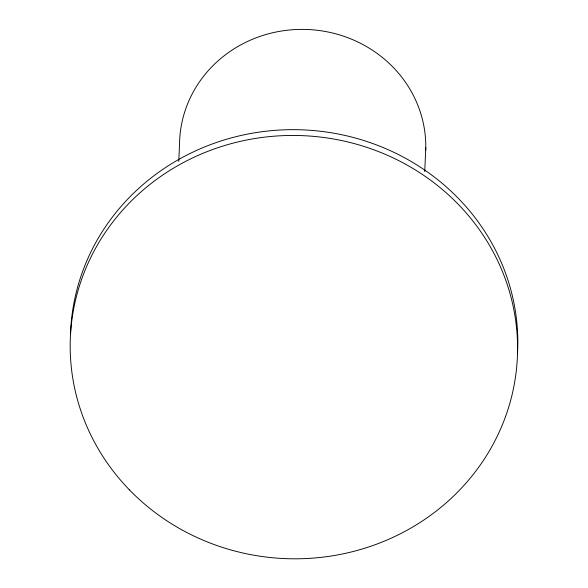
<?xml version="1.0" encoding="UTF-8"?>
<svg xmlns="http://www.w3.org/2000/svg" width="588" height="588" viewBox="0 0 588 588"><rect width="100%" height="100%" fill="white"/><g stroke="black" fill="none" stroke-linecap="round" stroke-linejoin="round"><path stroke-width="0.88" d="M178.774 161.465L179.538 144.031A123.142 116.505 2.5 0 1 305.451 29.429A123.142 116.505 2.5 0 1 425.719 150.44M424.742 171.63L425.778 147.772M70.516 334.594A223.719 211.658 2.5 0 1 303.026 129.874A223.719 211.658 2.5 0 1 517.514 353.484M129.529 489.98A223.719 211.658 2.5 0 0 507.473 410.99A223.719 211.658 2.5 0 0 244.623 140.422A223.719 211.658 2.5 0 0 129.529 489.98"/></g></svg>
